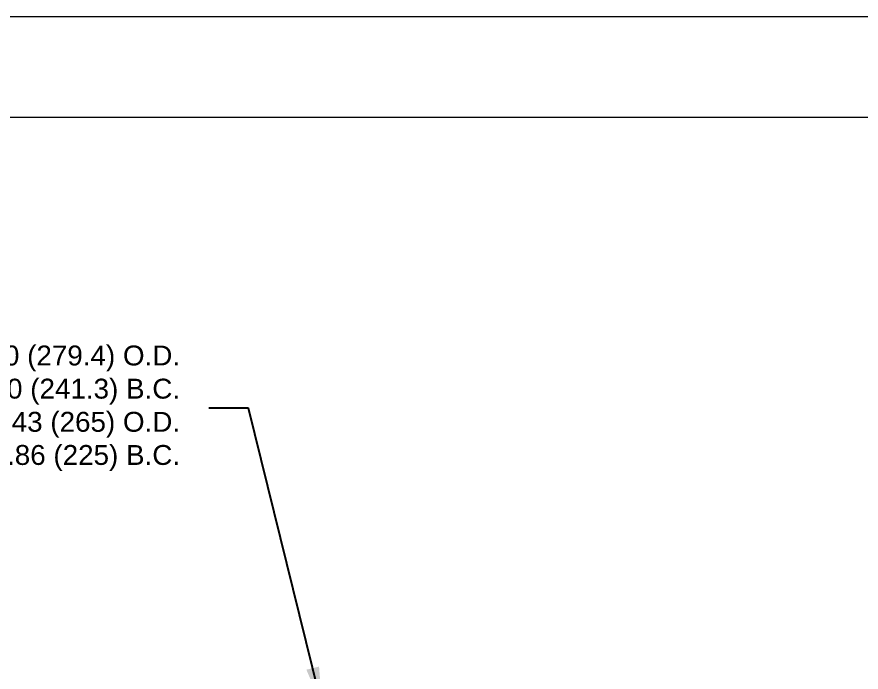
# Model space of a CAD drawing. Header units: inches. Extents: x 26 to 324, y 7 to 235.
# Drawn here: x 115.2 to 168.3, y 193.5 to 234.7 of the extents above; entities that cross this region are included whole.
import ezdxf
from ezdxf.enums import TextEntityAlignment as Align

# ---------------------------------------------------------------- set-up
doc = ezdxf.new("R2010")
doc.units = ezdxf.units.IN
doc.header["$MEASUREMENT"] = 0
doc.layers.add('Title Block', color=7, linetype='Continuous')
doc.styles.add('ACANSTS', font='romans.shx', dxfattribs={"height": 1})
doc.styles.add('Roman', font='romans')
doc.styles.get("Standard").update_dxf_attribs({"font": 'arial.ttf'})
doc.dimstyles.new('STANDARD 2 PLCS', dxfattribs={"dimtxt": 0.125, "dimasz": 0.18, "dimexe": 0.18, "dimexo": 0.0625, "dimgap": 0.09, "dimtad": 0, "dimtih": 1, "dimtoh": 1, "dimzin": 4, "dimdsep": 46, "dimtxsty": 'Standard', "dimcen": 0.09, "dimaunit": 1, "dimadec": 0, "dimazin": 1, "dimtfac": 1, "dimtofl": 0, "dimtmove": 1, "dimatfit": 3, "dimfxl": 1, "dimtolj": 1, "dimtzin": 4, "dimarcsym": 0})

# ---------------------------------------------------------------- blocks, each defined once
blk = doc.blocks.new('LONE STAR BLOWER TITLE BLOCK (SIZE A)')
at = {"layer": 'Title Block', "lineweight": 15}
for p, q in [((23.625, 18), (0, 18)), ((23.125, 17.5), (0.5, 17.5)), ((23.125, 17.5), (0.5, 17.5))]:
    blk.add_line(p, q, dxfattribs=at)
at = {"layer": 'Title Block', "lineweight": 15, "style": 'ACANSTS'}
for tag, p, height in [('DRAWN_BY', (14.3692, 2.2855), 0.135), ('DRAWN_DATE', (15.5145, 2.2938), 0.135), ('DRAWING_SUBTITLE', (17.5134, 1.9768), 0.2025), ('CHECKED_BY', (14.3914, 1.9397), 0.135), ('CHECK_DATE', (15.4958, 1.9404), 0.135), ('ENGINEER', (14.3854, 1.6081), 0.135), ('ENG_DATE', (15.4868, 1.6029), 0.135), ('DRAWING_SUBTITLE', (17.5109, 1.5494), 0.2025), ('MANUFACTURING', (14.3811, 1.2706), 0.135), ('MFG_DATE', (15.4879, 1.2695), 0.135), ('CONTROL', (14.3811, 0.9331), 0.135), ('CONTROL_DATE', (15.4879, 0.932), 0.135), ('CAGE_CODE', (17.7275, 0.9163), 0.135), ('MODEL_FILE_NAME', (8.2952, 0.6111), 0.135), ('APPROVED_BY', (14.3698, 0.5685), 0.135), ('APPROVAL_DATE', (15.4796, 0.5615), 0.135)]:
    blk.add_attdef(tag, p, '', height=height, dxfattribs=at)
at = {"layer": 'Title Block', "lineweight": 15, "style": 'Roman', "flags": 8}
for tag, height, p in [('DWG_NUMBER', 0.2812, (18.9096, 1.1474)), ('SCALE', 0.135, (17.9035, 0.7041)), ('SHEETNUMBER', 0.135, (21.2556, 0.7041)), ('TOTA_SHEETS', 0.135, (21.8939, 0.7016))]:
    blk.add_attdef(tag, text='', height=height, dxfattribs=at).set_placement(p, align=Align.TOP_LEFT)
at = {"layer": 'Title Block', "lineweight": 15, "style": 'ACANSTS'}
blk.add_attdef('REVISION', text='', height=0.135, dxfattribs=at).set_placement((22.8495, 0.8933), align=Align.CENTER)

msp = doc.modelspace()

# ---------------------------------------------------------------- block references
at = {"xscale": 12.62788581092365, "yscale": 12.62788581092365, "zscale": 12.62788581092365}
msp.add_blockref('LONE STAR BLOWER TITLE BLOCK (SIZE A)', (25.754, 7.418), dxfattribs=at)

# ---------------------------------------------------------------- texts
at = {"insert": (125.475, 210.127), "char_height": 1.25, "attachment_point": 6}
msp.add_mtext('6" OUTLET FLANGE (ANSI 125#), %%C11.00 (279.4) O.D.\\P8X 3/4-10 UNC TAPPED HOLES ON %%C9.50 (241.3) B.C.\\POPTIONAL 150mm FLANGE (DIN), %%C10.43 (265) O.D.\\P8X 18mm CLEARANCE HOLES ON %%C8.86 (225) B.C.', dxfattribs=at)

# ---------------------------------------------------------------- leaders
at = {"annotation_type": 0, "has_hookline": 1, "hookline_direction": 1, "text_width": 43.741}
msp.add_leader([(134.403, 191.366), (129.775, 210.127), (127.275, 210.127)], dimstyle='STANDARD 2 PLCS', override={"dimscale": 20, "dimasz": 0.125, "dimpost": '\\X', "dimtmove": 0}, dxfattribs=at)

doc.saveas('drawing.dxf')
